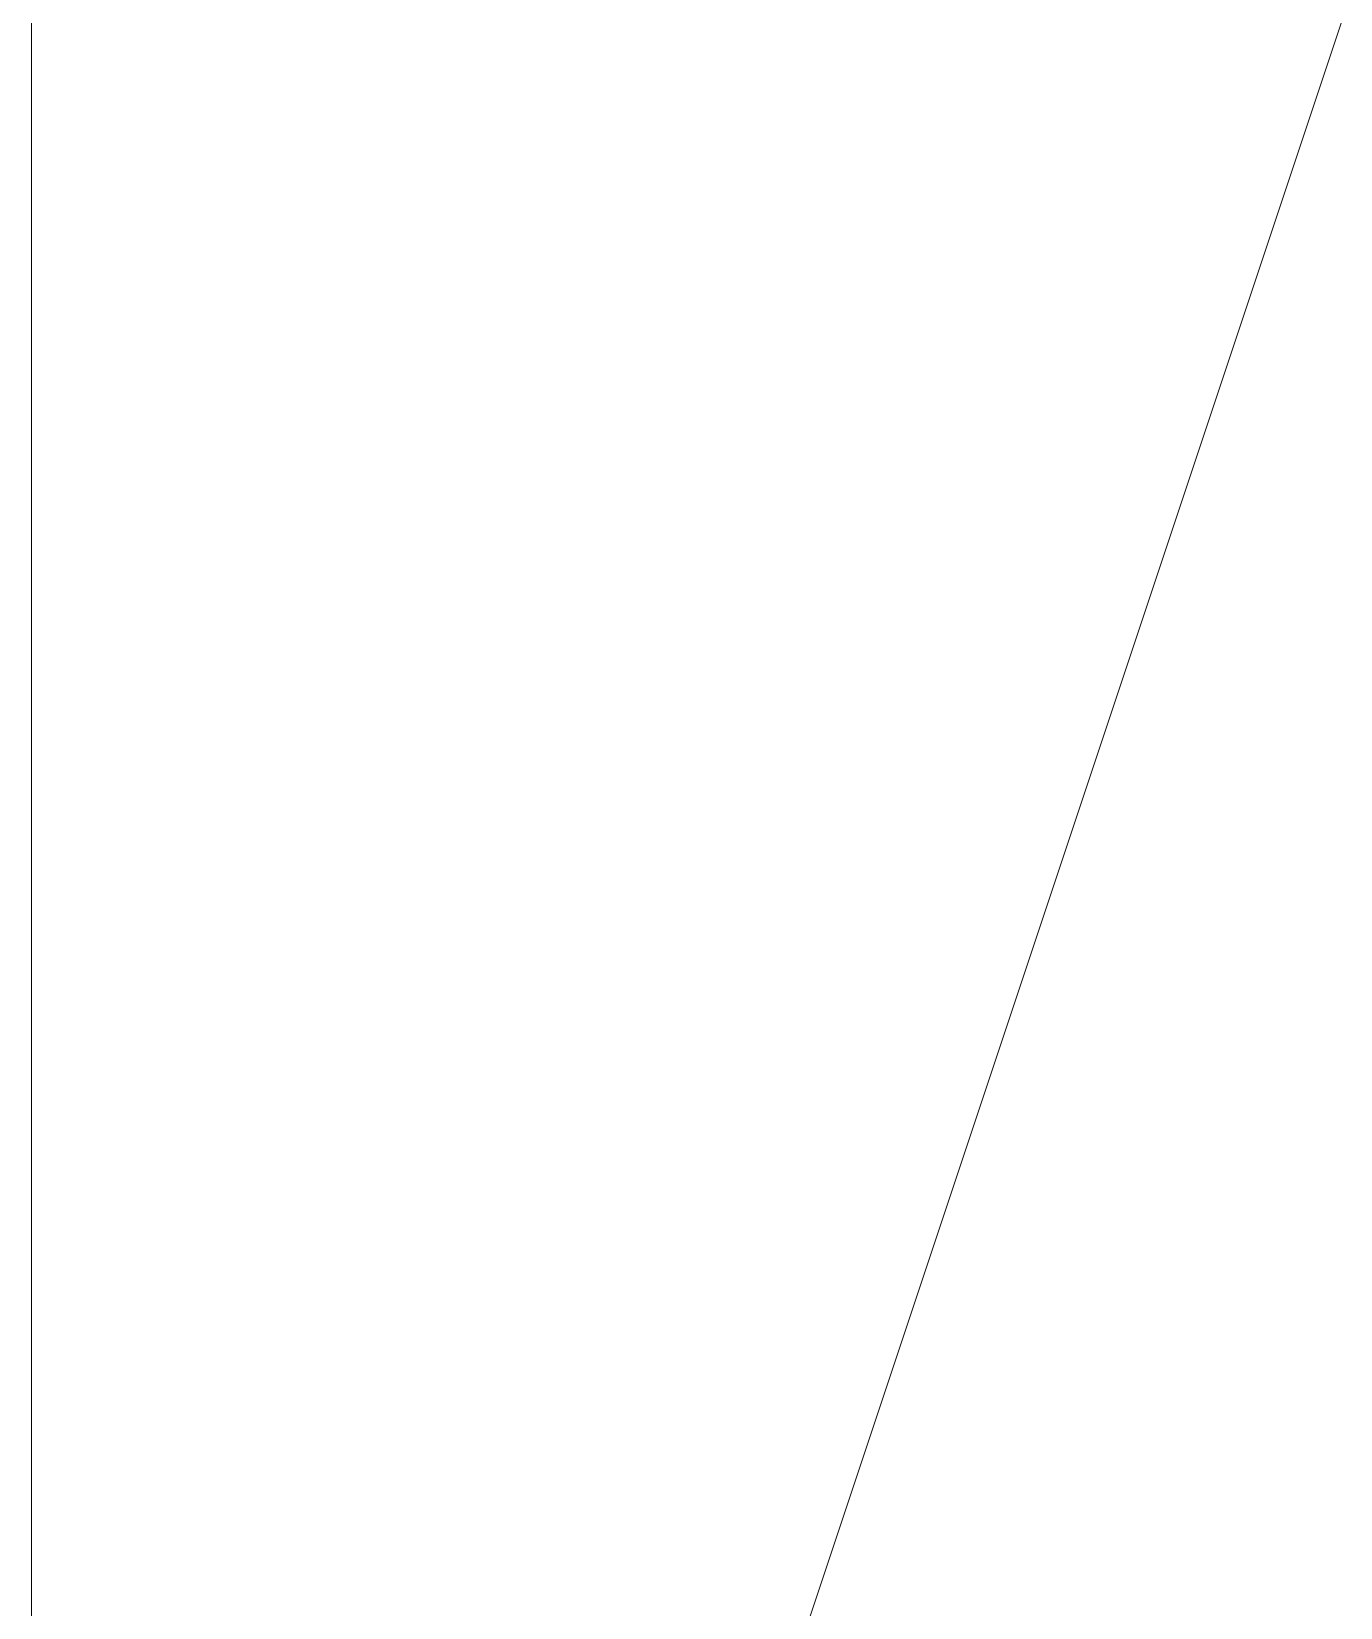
# Model space of a CAD drawing. Header units: millimetres. Extents: x -17017 to 628417, y -109036 to 199237.
# Drawn here: x 582660.008 to 582661.756, y -92181.442 to -92179.338 of the extents above; entities that cross this region are included whole.
import ezdxf

# ---------------------------------------------------------------- set-up
doc = ezdxf.new("R2010")
doc.units = ezdxf.units.MM
doc.layers.add('A-GENM-____-OTLN', color=7, linetype='Continuous', lineweight=9)

# ---------------------------------------------------------------- blocks, each defined once
blk = doc.blocks.new('AR_Отверстие прямоугольное _в плите_ - AR_Отверстие прямоугольное _в плите_-V177-АР1_План отверстий 3 этажа в осях 1-64_А-ГГ')
at = {"layer": 'A-GENM-____-OTLN'}
for p, q in [((-100, 50), (-100, -50)), ((-100, -50), (-75, 25))]:
    blk.add_line(p, q, dxfattribs=at)

msp = doc.modelspace()

# ---------------------------------------------------------------- block references
at = {"layer": 'A-GENM-____-OTLN'}
msp.add_blockref('AR_Отверстие прямоугольное _в плите_ - AR_Отверстие прямоугольное _в плите_-V177-АР1_План отверстий 3 этажа в осях 1-64_А-ГГ', (582760.0077, -92134.5723), dxfattribs=at)

doc.saveas('drawing.dxf')
